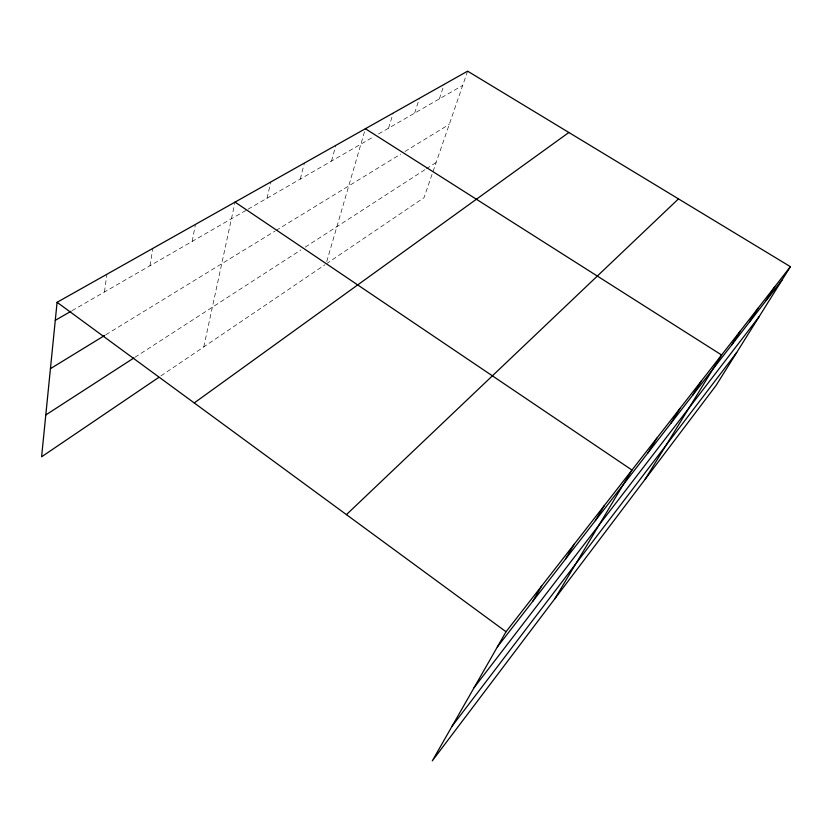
<?xml version="1.0" encoding="UTF-8"?>
<svg xmlns="http://www.w3.org/2000/svg" width="832" height="832" viewBox="0 0 832 832"><rect width="100%" height="100%" fill="white"/><g stroke="black" fill="none" stroke-linecap="round" stroke-linejoin="round"><path stroke-width="0.62" stroke-dasharray="4.16 3.12" d="M104.489 291.97L106.86 274.29M149.989 265.73L152.838 248.394M192.192 241.405L195.447 224.411M203.788 346.892L235.03 202.114M266.989 198.276L270.868 181.938M300.279 179.078L304.398 163.062M331.521 161.065L335.837 145.361M326.747 261.57L365.373 128.721M388.565 128.17L393.182 113.069M414.669 113.121L419.411 98.301M439.348 98.894L444.184 84.354M467.615 71.157L424.008 197.662L327.08 263.338M160.919 375.939L324.948 264.794M134.93 357.302L300.955 249.902M305.25 247.114L425.256 169.489M426.348 168.782L436.145 162.438M105.841 334.734L275.018 231.098M276.099 230.433L400.702 154.097M404.955 151.486L449.29 124.332M72.051 310.669L246.99 209.799M248.102 209.165L374.182 136.469M378.602 133.921L462.696 85.426"/><path stroke-width="1.25" d="M790.4 266.677L506.033 631.738L432.297 760.843L716.082 385.445L790.4 266.677L467.615 71.157L57.086 302.307L41.6 456.799L158.808 377.374M532.844 601.203L541.684 585.967M565.406 559.239L574.33 544.066M595.369 520.634L604.323 505.554M554.809 598.78L631.977 470.059L235.03 202.114M647.899 452.941L656.833 438.142M671.039 423.103L679.942 408.481M692.64 395.283L701.48 380.838M645.029 479.44L721.594 355.004L365.373 128.721M731.744 344.885L740.438 330.814M749.507 321.984L758.118 308.11M766.22 300.446L774.748 286.78M452.067 726.222L736.684 352.529M474.105 687.638L759.054 316.774M497.318 646.984L781.966 280.155M346.434 514.634L678.486 198.879M194.23 402.948L568.87 132.486M45.791 414.96L133.858 357.989M50.43 368.68L104.738 335.41M55.286 320.341L70.938 311.314M57.086 302.307L506.033 631.738"/></g></svg>
